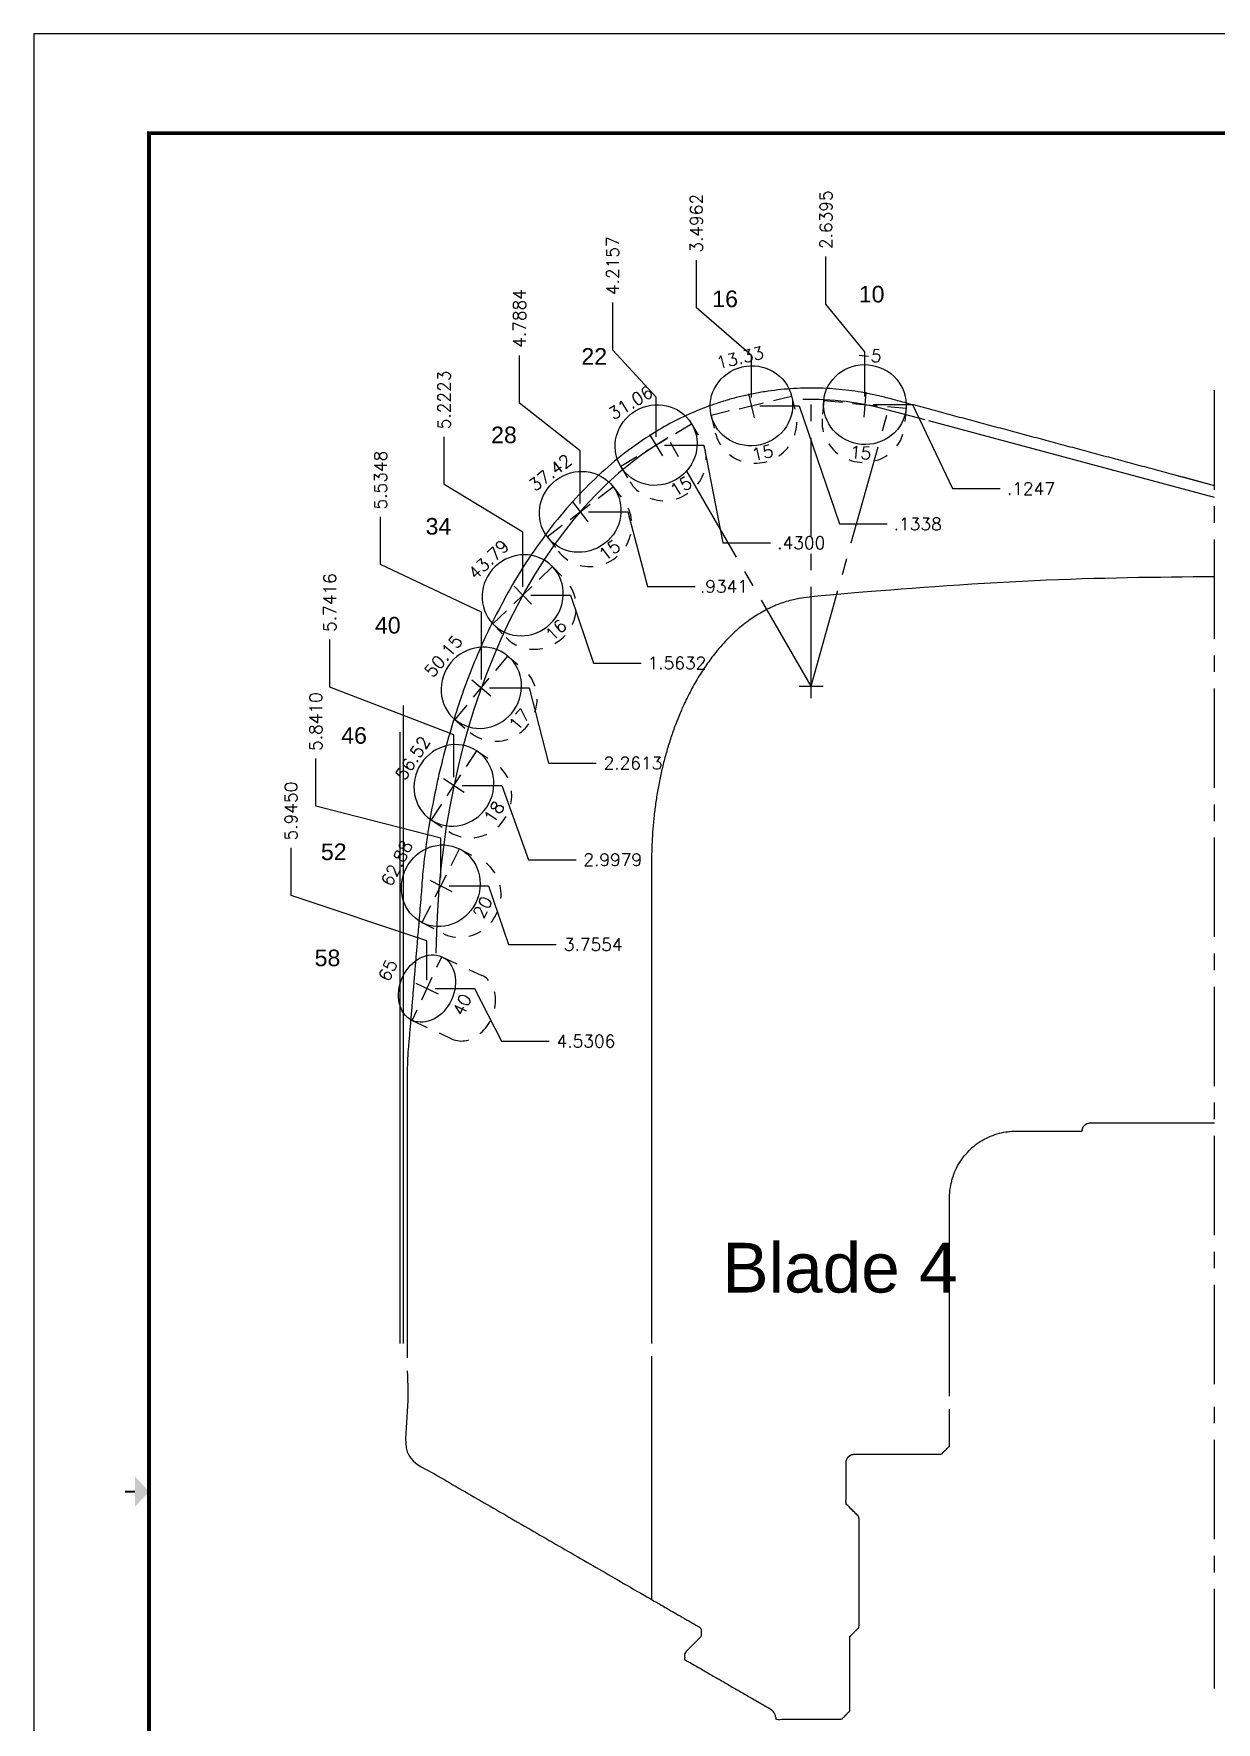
# Model space of a CAD drawing. Header units: inches. Extents: x -34 to 44.4, y 0 to 22.
# Drawn here: x 0 to 8.93, y 9.26 to 22 of the extents above; entities that cross this region are included whole.
import ezdxf
from ezdxf.enums import TextEntityAlignment as Align

# ---------------------------------------------------------------- set-up
doc = ezdxf.new("R2010")
doc.units = ezdxf.units.IN
doc.header["$MEASUREMENT"] = 0
doc.linetypes.add('CENTER2', pattern=[1.125, 0.75, -0.125, 0.125, -0.125])
doc.linetypes.add('HIDDEN2', pattern=[0.1875, 0.125, -0.0625])
doc.layers.add('Blade4', color=7, linetype='Continuous', true_color=0x00cccc)
for name, color, linetype in [('CLine', 5, 'CENTER2'), ('Dims', 4, 'Continuous'), ('TEXT', 3, 'Continuous'), ('Title Block', 7, 'Continuous')]:
    doc.layers.add(name, color=color, linetype=linetype)
doc.styles.add('RomanD', font='romand.shx', dxfattribs={"width": 0.9})
doc.styles.add('RomanS', font='romans')
doc.styles.get("Standard").update_dxf_attribs({"font": 'arial.ttf'})
doc.dimstyles.new('Copy of Standard', dxfattribs={"dimtxt": 0.094, "dimasz": 0.18, "dimexe": 0.0625, "dimexo": 0.0625, "dimgap": 0.045, "dimtad": 0, "dimtih": 1, "dimtoh": 1, "dimdec": 4, "dimzin": 4, "dimdsep": 46, "dimtxsty": 'RomanS', "dimcen": 0.09, "dimadec": 3, "dimazin": 1, "dimtfac": 1, "dimtdec": 4, "dimtofl": 0, "dimtmove": 0, "dimatfit": 1, "dimfxl": 1, "dimtolj": 1, "dimtzin": 0, "dimarcsym": 0})

# ---------------------------------------------------------------- blocks, each defined once
blk = doc.blocks.new('COT_Dblock')
at = {"layer": 'Title Block', "color": 8}
blk.add_lwpolyline([(0, 0), (34, 0), (34, 22), (0, 22)], close=True, dxfattribs=at)
at = {"layer": 'Title Block', "const_width": 0.03}
blk.add_lwpolyline([(33.13, 21.25), (0.87, 21.25), (0.87, 0.75), (33.13, 0.75)], close=True, dxfattribs=at)
at = {"layer": 'Title Block', "const_width": 0.015}
blk.add_lwpolyline([(0.69, 11), (0.765, 11)], dxfattribs=at)
at = {"layer": 'Title Block'}
blk.add_solid([(0.765, 10.887), (0.765, 11.113), (0.87, 11)], dxfattribs=at)
at = {"layer": 'Title Block', "color": 1, "style": 'RomanS', "flags": 8}
for tag, p in [('FNAME', (0.62, 3.75)), ('REVDATE', (0.62, 2.25)), ('USER', (0.62, 0.75))]:
    blk.add_attdef(tag, text='', height=0.047, rotation=90, dxfattribs=at).set_placement(p, align=Align.BOTTOM_LEFT)
at = {"layer": 'Title Block', "color": 3, "style": 'RomanS', "flags": 8}
blk.add_attdef('DRAWN', text='', height=0.11, dxfattribs=at).set_placement((28.7, 1.984), align=Align.MIDDLE_CENTER)
for tag, p in [('DDATE', (28.356, 1.672)), ('CHECK', (28.356, 1.406)), ('MATRL', (28.356, 1.149)), ('PDATE', (28.356, 0.883)), ('SCALE', (29.896, 0.855)), ('SHEET', (32.005, 0.855))]:
    blk.add_attdef(tag, text='', height=0.094, dxfattribs=at).set_placement(p, align=Align.MIDDLE_LEFT)
at = {"layer": 'Title Block', "color": 3, "style": 'RomanD', "width": 0.9, "flags": 8}
for tag, height, p in [('TITL1', 0.125, (31.337, 1.684)), ('TITL2', 0.094, (31.337, 1.514)), ('TITL3', 0.094, (31.337, 1.374))]:
    blk.add_attdef(tag, text='', height=height, dxfattribs=at).set_placement(p, align=Align.MIDDLE_CENTER)
at = {"layer": 'Title Block', "color": 3, "style": 'RomanS', "flags": 8}
for tag, p in [('FSCM#', (30.337, 1.121)), ('DWG#', (31.81, 1.121)), ('REV#', (32.97, 1.121))]:
    blk.add_attdef(tag, text='', height=0.094, dxfattribs=at).set_placement(p, align=Align.TOP_CENTER)
blk = doc.blocks.new('CMark')
at = {"layer": 'CLine'}
for p, q in [((-0.094, 0), (0.094, 0)), ((0, 0.094), (0, -0.094))]:
    blk.add_line(p, q, dxfattribs=at)
blk = doc.blocks.new('1613@15')
for p, q in [((-0.17, 0), (-0.312, 0)), ((0.171, 0), (0.312, 0))]:
    blk.add_line(p, q)
at = {"color": 8, "linetype": 'HIDDEN2', "ltscale": 0.5}
blk.add_line((-0.312, 0), (-0.312, -0.135), dxfattribs=at)
at = {"color": 8, "linetype": 'HIDDEN2', "ltscale": 0.5, "flags": 128}
blk.add_lwpolyline([(0.312, 0), (0.312, -0.135)], dxfattribs=at)
blk.add_ellipse((0, 0), major_axis=(-0.312, 0), ratio=0.965926, start_param=-3.141592653589793, end_param=3.141592653589793)
at = {"color": 8, "linetype": 'HIDDEN2', "ltscale": 0.5}
blk.add_ellipse((0, -0.135), major_axis=(-0.312, 0), ratio=0.965926, start_param=0, end_param=3.141593, dxfattribs=at)
blk.add_blockref('CMark', (0, 0))
at = {"style": 'RomanS'}
blk.add_text('15', height=0.094, dxfattribs=at).set_placement((0, -0.364), align=Align.MIDDLE_CENTER)
blk.add_attdef('ANG', text='', height=0.094, dxfattribs=at).set_placement((0, 0.298), align=Align.BOTTOM_CENTER)
blk = doc.blocks.new('1613@16')
for p, q in [((-0.17, 0), (-0.312, 0)), ((0.171, 0), (0.312, 0))]:
    blk.add_line(p, q)
at = {"color": 8, "linetype": 'HIDDEN2', "ltscale": 0.5}
blk.add_line((-0.312, 0), (-0.312, -0.143), dxfattribs=at)
at = {"color": 8, "linetype": 'HIDDEN2', "ltscale": 0.5, "flags": 128}
blk.add_lwpolyline([(0.312, 0), (0.312, -0.143)], dxfattribs=at)
at = {"extrusion": (0, 0, -1)}
blk.add_ellipse((0, 0), major_axis=(-0.312, 0), ratio=0.961248, start_param=-3.141592653589793, end_param=3.141592653589793, dxfattribs=at)
at = {"color": 8, "linetype": 'HIDDEN2', "ltscale": 0.5}
blk.add_ellipse((0, -0.143), major_axis=(0.312, 0), ratio=0.953717, start_param=3.141593, end_param=6.283185, dxfattribs=at)
blk.add_blockref('CMark', (0, 0))
at = {"style": 'RomanS'}
blk.add_text('16', height=0.094, dxfattribs=at).set_placement((0, -0.364), align=Align.MIDDLE_CENTER)
blk.add_attdef('ANG', text='', height=0.094, dxfattribs=at).set_placement((0, 0.298), align=Align.BOTTOM_CENTER)
blk = doc.blocks.new('1613@17')
for p, q in [((-0.17, 0), (-0.313, 0)), ((0.171, 0), (0.312, 0))]:
    blk.add_line(p, q)
at = {"color": 8, "linetype": 'HIDDEN2', "ltscale": 0.5}
blk.add_line((-0.313, 0), (-0.313, -0.152), dxfattribs=at)
at = {"color": 8, "linetype": 'HIDDEN2', "ltscale": 0.5, "flags": 128}
blk.add_lwpolyline([(0.312, 0), (0.312, -0.152)], dxfattribs=at)
blk.add_ellipse((0, 0), major_axis=(-0.312, 0), ratio=0.95632, start_param=3.141593, end_param=9.424778)
at = {"color": 8, "linetype": 'HIDDEN2', "ltscale": 0.5}
blk.add_ellipse((0, -0.152), major_axis=(-0.312, 0), ratio=0.95632, start_param=0, end_param=3.141593, dxfattribs=at)
blk.add_blockref('CMark', (0, 0))
at = {"style": 'RomanS'}
blk.add_text('17', height=0.094, dxfattribs=at).set_placement((0.001, -0.373), align=Align.MIDDLE_CENTER)
blk.add_attdef('ANG', text='', height=0.094, dxfattribs=at).set_placement((0, 0.298), align=Align.BOTTOM_CENTER)
blk = doc.blocks.new('1613@18')
for p, q in [((-0.17, 0), (-0.312, 0)), ((0.171, 0), (0.312, 0))]:
    blk.add_line(p, q)
at = {"color": 8, "linetype": 'HIDDEN2', "ltscale": 0.5}
blk.add_line((-0.312, 0), (-0.312, -0.159), dxfattribs=at)
at = {"color": 8, "linetype": 'HIDDEN2', "ltscale": 0.5, "flags": 128}
blk.add_lwpolyline([(0.312, 0), (0.312, -0.159)], dxfattribs=at)
at = {"extrusion": (0, 0, -1)}
blk.add_ellipse((0, 0), major_axis=(-0.312, 0), ratio=0.95104, start_param=-3.141592653589793, end_param=3.141592653589793, dxfattribs=at)
at = {"color": 8, "linetype": 'HIDDEN2', "ltscale": 0.5}
blk.add_ellipse((0, -0.161), major_axis=(0.312, 0), ratio=0.953717, start_param=3.141593, end_param=6.283185, dxfattribs=at)
blk.add_blockref('CMark', (0, 0))
at = {"style": 'RomanS'}
blk.add_text('18', height=0.094, dxfattribs=at).set_placement((0, -0.364), align=Align.MIDDLE_CENTER)
blk.add_attdef('ANG', text='', height=0.094, dxfattribs=at).set_placement((0, 0.298), align=Align.BOTTOM_CENTER)
blk = doc.blocks.new('1613@20')
for p, q in [((-0.17, 0), (-0.312, 0)), ((0.171, 0), (0.312, 0))]:
    blk.add_line(p, q)
at = {"color": 8, "linetype": 'HIDDEN2', "ltscale": 0.5}
blk.add_line((-0.312, 0), (-0.312, -0.178), dxfattribs=at)
at = {"color": 8, "linetype": 'HIDDEN2', "ltscale": 0.5, "flags": 128}
blk.add_lwpolyline([(0.312, 0), (0.312, -0.178)], dxfattribs=at)
blk.add_ellipse((0, 0), major_axis=(-0.312, 0), ratio=0.939693, start_param=-3.141592653589793, end_param=3.141592653589793)
at = {"color": 8, "linetype": 'HIDDEN2', "ltscale": 0.5}
blk.add_ellipse((0, -0.178), major_axis=(-0.312, 0), ratio=0.939693, start_param=0, end_param=3.141593, dxfattribs=at)
blk.add_blockref('CMark', (0, 0))
at = {"style": 'RomanS'}
blk.add_text('20', height=0.094, dxfattribs=at).set_placement((0, -0.356), align=Align.MIDDLE_CENTER)
blk.add_attdef('ANG', text='', height=0.094, dxfattribs=at).set_placement((0, 0.298), align=Align.BOTTOM_CENTER)
blk = doc.blocks.new('1313@40')
for p, q in [((-0.265, 0), (-0.177, 0)), ((0.177, 0), (0.264, 0))]:
    blk.add_line(p, q)
at = {"color": 8, "linetype": 'HIDDEN2'}
for p, q in [((-0.265, 0), (-0.265, -0.334)), ((0.264, 0), (0.264, -0.334))]:
    blk.add_line(p, q, dxfattribs=at)
blk.add_ellipse((0, 0), major_axis=(0.265, 0), ratio=0.765974)
blk.add_ellipse((0, -0.334), major_axis=(-0.265, 0), ratio=0.765974, start_param=0, end_param=3.141593, dxfattribs=at)
blk.add_blockref('CMark', (0, 0))
at = {"style": 'RomanS'}
blk.add_text('40', height=0.094, dxfattribs=at).set_placement((0, -0.292), align=Align.MIDDLE_CENTER)
blk.add_attdef('ANG', text='', height=0.094, dxfattribs=at).set_placement((0, 0.251), align=Align.BOTTOM_CENTER)
blk = doc.blocks.new('*D519')
at = {"layer": 'Dims', "color": 0, "lineweight": -2, "transparency": 16777216}
for p, q in [((5.98, 19.959), (5.98, 20.319)), ((6.274, 19.599), (5.98, 19.959)), ((6.274, 19.264), (6.274, 19.599))]:
    blk.add_line(p, q, dxfattribs=at)
at = {"layer": 'Dims', "color": 0, "transparency": 16777216, "insert": (5.98, 20.597), "char_height": 0.094, "attachment_point": 5, "rotation": 90, "style": 'RomanS'}
blk.add_mtext('\\A1;2.6395', dxfattribs=at)
blk = doc.blocks.new('*D520')
at = {"layer": 'Dims', "color": 0, "lineweight": -2, "transparency": 16777216}
for p, q in [((5.002, 19.932), (5.002, 20.292)), ((5.417, 19.572), (5.002, 19.932)), ((5.417, 19.255), (5.417, 19.572))]:
    blk.add_line(p, q, dxfattribs=at)
at = {"layer": 'Dims', "color": 0, "transparency": 16777216, "insert": (5.002, 20.57), "char_height": 0.094, "attachment_point": 5, "rotation": 90, "style": 'RomanS'}
blk.add_mtext('\\A1;3.4962', dxfattribs=at)
blk = doc.blocks.new('*D521')
at = {"layer": 'Dims', "color": 0, "lineweight": -2, "transparency": 16777216}
for p, q in [((4.37, 19.612), (4.37, 19.972)), ((4.698, 19.257), (4.37, 19.612)), ((4.698, 18.959), (4.698, 19.257))]:
    blk.add_line(p, q, dxfattribs=at)
at = {"layer": 'Dims', "color": 0, "transparency": 16777216, "insert": (4.37, 20.25), "char_height": 0.094, "attachment_point": 5, "rotation": 90, "style": 'RomanS'}
blk.add_mtext('\\A1;4.2157', dxfattribs=at)
blk = doc.blocks.new('*D522')
at = {"layer": 'Dims', "color": 0, "lineweight": -2, "transparency": 16777216}
for p, q in [((3.667, 19.212), (3.667, 19.572)), ((4.125, 18.852), (3.667, 19.212)), ((4.125, 18.455), (4.125, 18.852))]:
    blk.add_line(p, q, dxfattribs=at)
at = {"layer": 'Dims', "color": 0, "transparency": 16777216, "insert": (3.667, 19.852), "char_height": 0.094, "attachment_point": 5, "rotation": 90, "style": 'RomanS'}
blk.add_mtext('\\A1;4.7884', dxfattribs=at)
blk = doc.blocks.new('*D523')
at = {"layer": 'Dims', "color": 0, "lineweight": -2, "transparency": 16777216}
for p, q in [((3.098, 18.599), (3.098, 18.959)), ((3.691, 18.239), (3.098, 18.599)), ((3.691, 17.826), (3.691, 18.239))]:
    blk.add_line(p, q, dxfattribs=at)
at = {"layer": 'Dims', "color": 0, "transparency": 16777216, "insert": (3.098, 19.237), "char_height": 0.094, "attachment_point": 5, "rotation": 90, "style": 'RomanS'}
blk.add_mtext('\\A1;5.2223', dxfattribs=at)
blk = doc.blocks.new('*D524')
at = {"layer": 'Dims', "color": 0, "lineweight": -2, "transparency": 16777216}
for p, q in [((2.618, 17.995), (2.618, 18.355)), ((3.379, 17.635), (2.618, 17.995)), ((3.379, 17.128), (3.379, 17.635))]:
    blk.add_line(p, q, dxfattribs=at)
at = {"layer": 'Dims', "color": 0, "transparency": 16777216, "insert": (2.618, 18.632), "char_height": 0.094, "attachment_point": 5, "rotation": 90, "style": 'RomanS'}
blk.add_mtext('\\A1;5.5348', dxfattribs=at)
blk = doc.blocks.new('*D525')
at = {"layer": 'Dims', "color": 0, "lineweight": -2, "transparency": 16777216}
for p, q in [((2.235, 17.07), (2.235, 17.43)), ((3.172, 16.71), (2.235, 17.07)), ((3.172, 16.391), (3.172, 16.71))]:
    blk.add_line(p, q, dxfattribs=at)
at = {"layer": 'Dims', "color": 0, "transparency": 16777216, "insert": (2.235, 17.708), "char_height": 0.094, "attachment_point": 5, "rotation": 90, "style": 'RomanS'}
blk.add_mtext('\\A1;5.7416', dxfattribs=at)
blk = doc.blocks.new('*D526')
at = {"layer": 'Dims', "color": 0, "lineweight": -2, "transparency": 16777216}
for p, q in [((2.129, 16.172), (2.129, 16.532)), ((3.072, 15.931), (2.129, 16.172)), ((3.072, 15.634), (3.072, 15.931))]:
    blk.add_line(p, q, dxfattribs=at)
at = {"layer": 'Dims', "color": 0, "transparency": 16777216, "insert": (2.129, 16.81), "char_height": 0.094, "attachment_point": 5, "rotation": 90, "style": 'RomanS'}
blk.add_mtext('\\A1;5.8410', dxfattribs=at)
blk = doc.blocks.new('*D527')
at = {"layer": 'Dims', "color": 0, "lineweight": -2, "transparency": 16777216}
for p, q in [((1.942, 15.497), (1.942, 15.857)), ((2.968, 15.156), (1.942, 15.497)), ((2.968, 14.859), (2.968, 15.156))]:
    blk.add_line(p, q, dxfattribs=at)
at = {"layer": 'Dims', "color": 0, "transparency": 16777216, "insert": (1.942, 16.135), "char_height": 0.094, "attachment_point": 5, "rotation": 90, "style": 'RomanS'}
blk.add_mtext('\\A1;5.9450', dxfattribs=at)
blk = doc.blocks.new('*D528')
at = {"layer": 'Dims', "color": 0, "lineweight": -2, "transparency": 16777216}
for p, q in [((6.336, 19.202), (6.634, 19.202)), ((6.634, 19.202), (6.936, 18.568)), ((6.936, 18.568), (7.296, 18.568))]:
    blk.add_line(p, q, dxfattribs=at)
at = {"layer": 'Dims', "color": 0, "transparency": 16777216, "insert": (7.527, 18.568), "char_height": 0.094, "attachment_point": 5, "style": 'RomanS'}
blk.add_mtext('\\A1;.1247', dxfattribs=at)
blk = doc.blocks.new('*D529')
at = {"layer": 'Dims', "color": 0, "lineweight": -2, "transparency": 16777216}
for p, q in [((5.48, 19.193), (5.777, 19.193)), ((5.777, 19.193), (6.083, 18.301)), ((6.083, 18.301), (6.443, 18.301))]:
    blk.add_line(p, q, dxfattribs=at)
at = {"layer": 'Dims', "color": 0, "transparency": 16777216, "insert": (6.673, 18.301), "char_height": 0.094, "attachment_point": 5, "style": 'RomanS'}
blk.add_mtext('\\A1;.1338', dxfattribs=at)
blk = doc.blocks.new('*D530')
at = {"layer": 'Dims', "color": 0, "lineweight": -2, "transparency": 16777216}
for p, q in [((4.76, 18.897), (5.058, 18.897)), ((5.058, 18.897), (5.202, 18.159)), ((5.202, 18.159), (5.562, 18.159))]:
    blk.add_line(p, q, dxfattribs=at)
at = {"layer": 'Dims', "color": 0, "transparency": 16777216, "insert": (5.793, 18.159), "char_height": 0.094, "attachment_point": 5, "style": 'RomanS'}
blk.add_mtext('\\A1;.4300', dxfattribs=at)
blk = doc.blocks.new('*D531')
at = {"layer": 'Dims', "color": 0, "lineweight": -2, "transparency": 16777216}
for p, q in [((4.187, 18.393), (4.485, 18.393)), ((4.485, 18.393), (4.633, 17.83)), ((4.633, 17.83), (4.993, 17.83))]:
    blk.add_line(p, q, dxfattribs=at)
at = {"layer": 'Dims', "color": 0, "transparency": 16777216, "insert": (5.21, 17.83), "char_height": 0.094, "attachment_point": 5, "style": 'RomanS'}
blk.add_mtext('\\A1;.9341', dxfattribs=at)
blk = doc.blocks.new('*D532')
at = {"layer": 'Dims', "color": 0, "lineweight": -2, "transparency": 16777216}
for p, q in [((3.753, 17.763), (4.051, 17.763)), ((4.051, 17.763), (4.224, 17.252)), ((4.224, 17.252), (4.584, 17.252))]:
    blk.add_line(p, q, dxfattribs=at)
at = {"layer": 'Dims', "color": 0, "transparency": 16777216, "insert": (4.855, 17.252), "char_height": 0.094, "attachment_point": 5, "style": 'RomanS'}
blk.add_mtext('\\A1;1.5632', dxfattribs=at)
blk = doc.blocks.new('*D533')
at = {"layer": 'Dims', "color": 0, "lineweight": -2, "transparency": 16777216}
for p, q in [((3.441, 17.065), (3.739, 17.065)), ((3.739, 17.065), (3.886, 16.497)), ((3.886, 16.497), (4.246, 16.497))]:
    blk.add_line(p, q, dxfattribs=at)
at = {"layer": 'Dims', "color": 0, "transparency": 16777216, "insert": (4.523, 16.497), "char_height": 0.094, "attachment_point": 5, "style": 'RomanS'}
blk.add_mtext('\\A1;2.2613', dxfattribs=at)
blk = doc.blocks.new('*D534')
at = {"layer": 'Dims', "color": 0, "lineweight": -2, "transparency": 16777216}
for p, q in [((3.234, 16.329), (3.532, 16.329)), ((3.532, 16.329), (3.734, 15.768)), ((3.734, 15.768), (4.094, 15.768))]:
    blk.add_line(p, q, dxfattribs=at)
at = {"layer": 'Dims', "color": 0, "transparency": 16777216, "insert": (4.37, 15.768), "char_height": 0.094, "attachment_point": 5, "style": 'RomanS'}
blk.add_mtext('\\A1;2.9979', dxfattribs=at)
blk = doc.blocks.new('*D535')
at = {"layer": 'Dims', "color": 0, "lineweight": -2, "transparency": 16777216}
for p, q in [((3.135, 15.571), (3.432, 15.571)), ((3.432, 15.571), (3.583, 15.128)), ((3.583, 15.128), (3.943, 15.128))]:
    blk.add_line(p, q, dxfattribs=at)
at = {"layer": 'Dims', "color": 0, "transparency": 16777216, "insert": (4.223, 15.128), "char_height": 0.094, "attachment_point": 5, "style": 'RomanS'}
blk.add_mtext('\\A1;3.7554', dxfattribs=at)
blk = doc.blocks.new('*D536')
at = {"layer": 'Dims', "color": 0, "lineweight": -2, "transparency": 16777216}
for p, q in [((3.031, 14.796), (3.328, 14.796)), ((3.328, 14.796), (3.53, 14.399)), ((3.53, 14.399), (3.89, 14.399))]:
    blk.add_line(p, q, dxfattribs=at)
at = {"layer": 'Dims', "color": 0, "transparency": 16777216, "insert": (4.168, 14.399), "char_height": 0.094, "attachment_point": 5, "style": 'RomanS'}
blk.add_mtext('\\A1;4.5306', dxfattribs=at)

msp = doc.modelspace()

# ---------------------------------------------------------------- linework, layer by layer
at = {"color": 1}
for p, q in [((8.9133, 18.50056), (6.7555, 19.07874)), ((2.7883, 16.93138), (2.7883, 12.11695)), ((2.7633, 16.73147), (2.7633, 12.11695))]:
    msp.add_line(p, q, dxfattribs=at)
msp.add_line((8.9133, 18.59004), (8.61541, 18.66986))
msp.add_lwpolyline([(6.72889, 19.08587), (6.45038, 19.16049, 0.07537826), (5.80651, 19.23947)], format="xyb", dxfattribs=at)
msp.add_ellipse((5.6973, 15.00056), major_axis=(0, 4.20382), ratio=0.63323358, start_param=0.34934467, end_param=1.55616141, dxfattribs=at)
at = {"color": 7, "linetype": 'Continuous'}
msp.add_open_spline([(4.6633, 12.02102), (4.6633, 11.10354), (4.6633, 10.18606)], degree=2, dxfattribs=at)
msp.add_rational_spline([(2.81955, 11.91094), (2.81955, 11.58074), (2.81955, 11.25055), (3.74142, 10.7183), (4.6633, 10.18606), (4.84298, 10.08231), (5.02267, 9.97857), (5.0383, 9.96955), (5.0383, 9.95151), (5.0383, 9.93575), (5.0383, 9.91999), (5.0383, 9.90705), (5.02914, 9.8979), (4.97122, 9.83997), (4.9133, 9.78205), (4.9133, 9.75758), (4.9133, 9.7331), (5.23361, 9.54817), (5.55392, 9.36324), (5.6008, 9.33618), (5.6008, 9.28205), (5.84955, 9.28205), (6.0983, 9.28205), (6.12955, 9.3133), (6.1608, 9.34455), (6.1608, 9.6258), (6.1608, 9.90705), (6.19587, 9.94212), (6.23095, 9.9772), (6.23095, 10.39267), (6.23095, 10.80815), (6.1815, 10.8576), (6.13205, 10.90705), (6.13205, 11.0633), (6.13205, 11.21955), (6.13205, 11.28205), (6.19455, 11.28205), (6.52267, 11.28205), (6.8508, 11.28205), (6.88205, 11.3133), (6.9133, 11.34455), (6.9133, 11.48363), (6.9133, 11.62272)], [1, 1, 1, 1, 1, 1, 1, 0.866025403784, 1, 1, 1, 0.923879532511, 1, 1, 1, 1, 1, 1, 1, 0.866025403784, 1, 1, 1, 1, 1, 1, 1, 1, 1, 1, 1, 1, 1, 1, 1, 0.707106781187, 1, 1, 1, 1, 1, 1, 1], degree=2, knots=[4.59383811, 4.59383811, 4.59383811, 4.8139707, 4.8139707, 5.8139707, 5.8139707, 6.8139707, 6.8139707, 7.86116825, 7.86116825, 8.86116825, 8.86116825, 9.64656642, 9.64656642, 10.64656642, 10.64656642, 11.64656642, 11.64656642, 12.64656642, 12.64656642, 13.69376397, 13.69376397, 14.69376397, 14.69376397, 15.69376397, 15.69376397, 16.69376397, 16.69376397, 17.69376397, 17.69376397, 18.69376397, 18.69376397, 19.69376397, 19.69376397, 20.69376397, 20.69376397, 22.26456029, 22.26456029, 23.26456029, 23.26456029, 24.26456029, 24.26456029, 24.41291801, 24.41291801, 24.41291801], dxfattribs=at)
at = {"layer": 'CLine'}
for p, q in [((5.86801, 17.07666), (5.86801, 19.24034)), ((8.9133, 11.80984), (8.9133, 19.32666)), ((5.86801, 17.07666), (6.45038, 19.16049)), ((5.86801, 17.07666), (4.78614, 18.95045)), ((5.77801, 17.07666), (5.95801, 17.07666)), ((5.86801, 16.98666), (5.86801, 17.16666)), ((8.9133, 9.5153), (8.9133, 11.71234))]:
    msp.add_line(p, q, dxfattribs=at)

# ---------------------------------------------------------------- block references
at = {"layer": 'Blade4'}
for name, p, rotation, values in [('1613@15', (5.41705, 19.19283), 13.33, {'ANG': '13.33'}), ('1613@15', (6.27383, 19.20194), 355, {'ANG': '-5'}), ('1613@15', (4.6976, 18.89668), 31.06, {'ANG': '31.06'}), ('1613@15', (4.12485, 18.39258), 37.42, {'ANG': '37.42'}), ('1613@16', (3.69097, 17.76342), 43.79, {'ANG': '43.79'}), ('1613@17', (3.37852, 17.06534), 50.15, {'ANG': '50.15'}), ('1613@18', (3.17166, 16.32878), 56.52, {'ANG': '56.52'}), ('1613@20', (3.07227, 15.57127), 62.88000000000001, {'ANG': '62.88'}), ('1313@40', (2.96832, 14.79609), 65, {'ANG': '65'})]:
    msp.add_blockref(name, p, dxfattribs=dict(at, rotation=rotation)).add_auto_attribs(values)
at = {"layer": 'Title Block'}
msp.add_blockref('COT_Dblock', (0, 0), dxfattribs=at)

# ---------------------------------------------------------------- texts
at = {"layer": 'Blade4'}
for s, p in [('16', (5.12149, 19.93751)), ('10', (6.22739, 19.97288)), ('22', (4.1336, 19.50301)), ('28', (3.45222, 18.91087)), ('34', (2.95739, 18.22144)), ('40', (2.57527, 17.47462)), ('46', (2.32063, 16.64296)), ('52', (2.16731, 15.7652)), ('58', (2.12001, 14.96445))]:
    msp.add_text(s, height=0.125, dxfattribs=at).set_placement(p)

# ---------------------------------------------------------------- dimensions: what is measured, and where the dimension line sits
at = {"layer": 'Dims'}
for feature_location, offset, dtype, origin, picture, middle in [((5.417055, 19.192827), (-0.415418, 1.099608), 1, (8.913296, 19.326657), '*D520', (5.001637, 20.570197)), ((6.27383, 19.20194), (-0.29379, 1.11716), 1, (8.9133, 19.32666), '*D519', (5.98003, 20.59686)), ((4.6976, 18.89668), (-0.32747, 1.07575), 1, (8.9133, 19.32666), '*D521', (4.37013, 20.25019)), ((4.124848, 18.392577), (-0.457388, 1.17984), 1, (8.913296, 19.326657), '*D522', (3.66746, 19.852417)), ((3.69097, 17.76342), (-0.59275, 1.19565), 1, (8.9133, 19.32666), '*D523', (3.09821, 19.23683)), ((2.96832, 14.79609), (-1.0264, 1.06068), 1, (8.9133, 19.32666), '*D527', (1.94192, 16.13453)), ((3.07227, 15.57127), (-0.94357, 0.96107), 1, (8.9133, 19.32666), '*D526', (2.12871, 16.8101)), ((3.17166, 16.32878), (-0.93622, 1.10136), 1, (8.9133, 19.32666), '*D525', (2.23544, 17.7079)), ((3.37852, 17.06534), (-0.76061, 1.28927), 1, (8.9133, 19.32666), '*D524', (2.61791, 18.63237)), ((2.96832, 14.79609), (0.9215, -0.39714), 0, (8.9133, 19.32666), '*D536', (4.16758, 14.39895)), ((3.07227, 15.57127), (0.87092, -0.44341), 0, (8.9133, 19.32666), '*D535', (4.22319, 15.12786)), ((3.17166, 16.32878), (0.92274, -0.5609), 0, (8.9133, 19.32666), '*D534', (4.36992, 15.76788)), ((3.37852, 17.06534), (0.86708, -0.56856), 0, (8.9133, 19.32666), '*D533', (4.52337, 16.49678)), ((3.69097, 17.76342), (0.89263, -0.51106), 0, (8.9133, 19.32666), '*D532', (4.85464, 17.25236)), ((4.12485, 18.39258), (0.86789, -0.56243), 0, (8.9133, 19.32666), '*D531', (5.21008, 17.83015)), ((4.6976, 18.89668), (0.86439, -0.73763), 0, (8.9133, 19.32666), '*D530', (5.79275, 18.15905)), ((5.41705, 19.19283), (1.02549, -0.89155), 0, (8.9133, 19.32666), '*D529', (6.67331, 18.30127)), ((6.27383, 19.20194), (1.02259, -0.634), 0, (8.9133, 19.32666), '*D528', (7.52718, 18.56795))]:
    dim = msp.add_ordinate_dim(feature_location=feature_location, offset=offset, dtype=dtype, origin=origin, dimstyle='Copy of Standard', dxfattribs=at)
    dim.commit()
    dim.dimension.update_dxf_attribs({"geometry": picture, "text_midpoint": middle})

# ---------------------------------------------------------------- next in the draw order: texts
at = {"layer": 'TEXT', "insert": (5.19756, 12.87709), "char_height": 0.375, "attachment_point": 1, "bg_fill": 3, "box_fill_scale": 1.5, "bg_fill_color": 256, "bg_fill_transparency": 0}
msp.add_mtext_dynamic_manual_height_columns('Blade 4', width=3.4893174, gutter_width=1, heights=[0], dxfattribs=at)

# ---------------------------------------------------------------- next in the draw order: linework, layer by layer
at = {"color": 7, "linetype": 'Continuous'}
for points, weights, knots in [([(8.9133, 18.59004), (7.68182, 18.92002), (6.45035, 19.24999), (5.55012, 19.4912), (4.743, 19.02521), (3.22705, 18.14998), (2.94455, 15.75055), (2.88205, 15.00055), (2.81955, 14.25055), (2.81955, 13.1295), (2.81955, 12.00845)], [1, 1, 1, 0.923879532511, 1, 0.870644037793, 1, 1, 1, 1, 1], [0, 0, 0, 1, 1, 1.78539816, 1.78539816, 2.8139707, 2.8139707, 3.8139707, 3.8139707, 4.56133678, 4.56133678, 4.56133678]), ([(8.9133, 17.90254), (7.36974, 17.90254), (5.83408, 17.74653), (4.6633, 17.62758), (4.6633, 15.75055), (4.6633, 13.93453), (4.6633, 12.11852)], [1, 0.998718816066, 1, 0.729167696986, 1, 1, 1], [0, 0, 0, 0.10125049, 0.10125049, 1.60863326, 1.60863326, 2.26134781, 2.26134781, 2.26134781]), ([(6.9133, 11.72022), (6.9133, 12.46989), (6.9133, 13.21955), (6.9133, 13.71955), (7.4133, 13.71955), (7.6633, 13.71955), (7.9133, 13.71955), (7.9133, 13.74544), (7.9316, 13.76374), (7.94991, 13.78205), (7.9758, 13.78205), (8.44455, 13.78205), (8.9133, 13.78205)], [1, 1, 1, 0.707106781187, 1, 1, 1, 0.923879532511, 1, 0.923879532511, 1, 1, 1], [24.46492013, 24.46492013, 24.46492013, 25.26456029, 25.26456029, 26.83535662, 26.83535662, 27.83535662, 27.83535662, 28.62075478, 28.62075478, 29.40615295, 29.40615295, 30.40615295, 30.40615295, 30.40615295])]:
    msp.add_rational_spline(points, weights, degree=2, knots=knots, dxfattribs=at)

doc.saveas('drawing.dxf')
